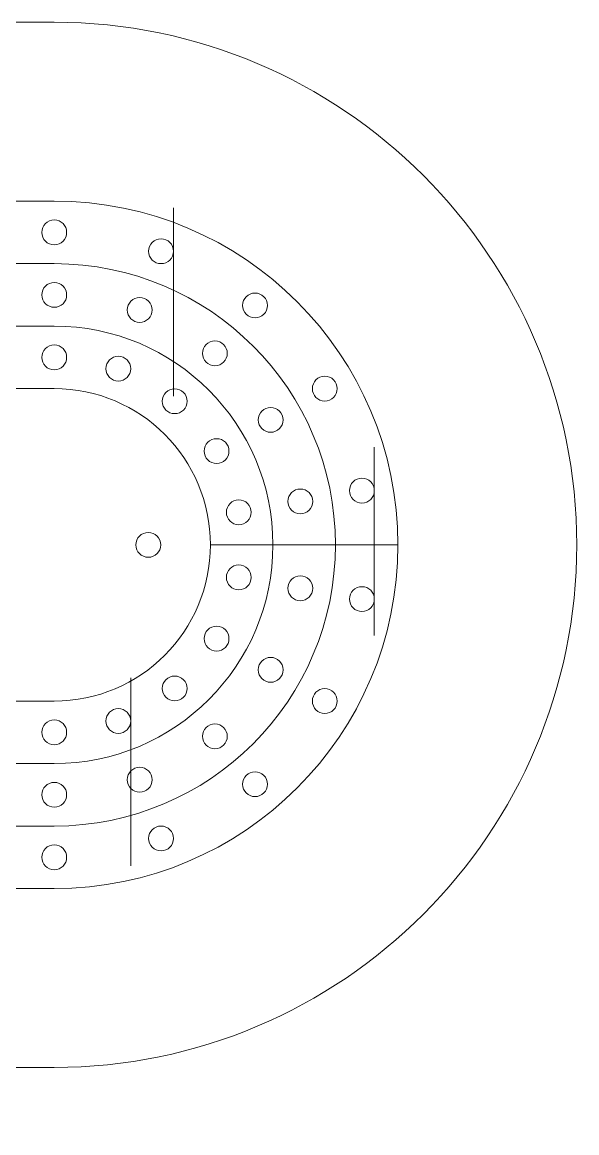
# Model space of a CAD drawing. Header units: centimetres. Extents: x 5.4 to 39.5, y -23.4 to 2.5.
# Drawn here: x 33.35 to 39.55, y -9.91 to 2.5 of the extents above; entities that cross this region are included whole.
import ezdxf

# ---------------------------------------------------------------- set-up
doc = ezdxf.new("R2010")
doc.units = ezdxf.units.CM
doc.header["$MEASUREMENT"] = 0
doc.layers.add('layer 1', color=7, linetype='Continuous')

msp = doc.modelspace()

# ---------------------------------------------------------------- linework, layer by layer
at = {"layer": 'layer 1', "color": 250, "lineweight": 20}
msp.add_open_spline([(5.77429, 2.5036), (5.77429, 2.5036), (33.70361, 2.5036), (33.70361, 2.5036), (33.70361, 2.5036), (36.92047, 2.5036), (39.54537, -0.1213), (39.54537, -3.33816), (39.54537, -3.33816), (39.54537, -6.55502), (36.92047, -9.17992), (33.70361, -9.17992), (33.70361, -9.17992), (33.70361, -9.17992), (10.42046, -9.17992), (10.42046, -9.17992), (10.42046, -9.17992), (7.86116, -9.17992), (5.77429, -7.09305), (5.77429, -4.53375), (5.77429, -4.53375), (5.77429, -4.53375), (5.77429, 2.5036), (5.77429, 2.5036)], degree=3, knots=[0, 0, 0, 0, 0.14285714, 0.14285714, 0.14285714, 0.14285714, 0.28571429, 0.28571429, 0.28571429, 0.28571429, 0.42857143, 0.42857143, 0.42857143, 0.42857143, 0.57142857, 0.57142857, 0.57142857, 0.57142857, 0.71428571, 0.71428571, 0.71428571, 0.71428571, 1, 1, 1, 1], dxfattribs=at)
at = {"layer": 'layer 1', "lineweight": 9}
for points, knots in [([(35.03704, -0.05627), (35.03704, 0.02044), (34.97485, 0.08263), (34.89813, 0.08263), (34.89813, 0.08263), (34.82141, 0.08263), (34.75922, 0.02044), (34.75922, -0.05627), (34.75922, -0.05627), (34.75922, -0.13299), (34.82141, -0.19518), (34.89813, -0.19518), (34.89813, -0.19518), (34.97485, -0.19518), (35.03704, -0.13299), (35.03704, -0.05628), (35.03704, 2.24502), (35.03704, -4.65887), (35.03704, -0.05627)], [0, 0, 0, 0, 0.2, 0.2, 0.2, 0.2, 0.4, 0.4, 0.4, 0.4, 0.6, 0.6, 0.6, 0.6, 1, 1, 1, 1.00001, 1.00001, 1.00001, 1.00001]), ([(33.70362, -7.1799), (35.82536, -7.1799), (37.54537, -5.4599), (37.54537, -3.33816), (37.54537, -3.33816), (37.54538, -1.21642), (35.82538, 0.50359), (33.70364, 0.5036)], [0, 0, 0, 0, 0.33333333, 0.33333333, 0.33333333, 0.33333333, 1, 1, 1, 1]), ([(33.84253, 0.15435), (33.84253, 0.23107), (33.78034, 0.29326), (33.70362, 0.29326), (33.70362, 0.29326), (33.62691, 0.29326), (33.56472, 0.23107), (33.56472, 0.15435), (33.56472, 0.15435), (33.56472, 0.07763), (33.62691, 0.01544), (33.70362, 0.01544), (33.70362, 0.01544), (33.78034, 0.01544), (33.84253, 0.07763), (33.84253, 0.15435)], [0, 0, 0, 0, 0.2, 0.2, 0.2, 0.2, 0.4, 0.4, 0.4, 0.4, 0.6, 0.6, 0.6, 0.6, 1, 1, 1, 1]), ([(33.70362, -6.4814), (35.43959, -6.4814), (36.84687, -5.07412), (36.84687, -3.33816), (36.84687, -3.33816), (36.84688, -1.60219), (35.43961, -0.19491), (33.70364, -0.1949)], [0, 0, 0, 0, 0.33333333, 0.33333333, 0.33333333, 0.33333333, 1, 1, 1, 1]), ([(33.84253, -0.54415), (33.84253, -0.46743), (33.78034, -0.40524), (33.70362, -0.40524), (33.70362, -0.40524), (33.62691, -0.40524), (33.56472, -0.46743), (33.56472, -0.54415), (33.56472, -0.54415), (33.56472, -0.62087), (33.62691, -0.68306), (33.70362, -0.68306), (33.70362, -0.68306), (33.78034, -0.68306), (33.84253, -0.62087), (33.84253, -0.54415)], [0, 0, 0, 0, 0.2, 0.2, 0.2, 0.2, 0.4, 0.4, 0.4, 0.4, 0.6, 0.6, 0.6, 0.6, 1, 1, 1, 1]), ([(37.28197, -2.73168), (37.28197, -2.65497), (37.21978, -2.59278), (37.14307, -2.59278), (37.14307, -2.59278), (37.06635, -2.59278), (37.00416, -2.65497), (37.00416, -2.73168), (37.00416, -2.73168), (37.00416, -2.8084), (37.06635, -2.87059), (37.14306, -2.87059), (37.14306, -2.87059), (37.21978, -2.87059), (37.28197, -2.8084), (37.28197, -2.73169), (37.28197, -0.43039), (37.28197, -7.33428), (37.28197, -2.73168)], [0, 0, 0, 0, 0.2, 0.2, 0.2, 0.2, 0.4, 0.4, 0.4, 0.4, 0.6, 0.6, 0.6, 0.6, 1, 1, 1, 1.00001, 1.00001, 1.00001, 1.00001]), ([(34.79813, -0.71265), (34.79813, -0.63593), (34.73594, -0.57374), (34.65923, -0.57374), (34.65923, -0.57374), (34.58251, -0.57374), (34.52032, -0.63593), (34.52032, -0.71265), (34.52032, -0.71265), (34.52032, -0.78936), (34.58251, -0.85156), (34.65923, -0.85156), (34.65923, -0.85156), (34.73594, -0.85156), (34.79813, -0.78937), (34.79813, -0.71265)], [0, 0, 0, 0, 0.2, 0.2, 0.2, 0.2, 0.4, 0.4, 0.4, 0.4, 0.6, 0.6, 0.6, 0.6, 1, 1, 1, 1]), ([(36.08747, -0.66274), (36.08747, -0.58602), (36.02528, -0.52383), (35.94856, -0.52383), (35.94856, -0.52383), (35.87184, -0.52383), (35.80965, -0.58602), (35.80965, -0.66274), (35.80965, -0.66274), (35.80965, -0.73946), (35.87184, -0.80165), (35.94856, -0.80165), (35.94856, -0.80165), (36.02527, -0.80165), (36.08747, -0.73946), (36.08747, -0.66274)], [0, 0, 0, 0, 0.2, 0.2, 0.2, 0.2, 0.4, 0.4, 0.4, 0.4, 0.6, 0.6, 0.6, 0.6, 1, 1, 1, 1]), ([(33.70362, -5.7829), (35.05382, -5.7829), (36.14837, -4.68835), (36.14837, -3.33816), (36.14837, -3.33816), (36.14838, -1.98796), (35.05383, -0.89341), (33.70364, -0.8934)], [0, 0, 0, 0, 0.33333333, 0.33333333, 0.33333333, 0.33333333, 1, 1, 1, 1]), ([(33.84253, -1.24265), (33.84253, -1.16593), (33.78034, -1.10374), (33.70362, -1.10374), (33.70362, -1.10374), (33.62691, -1.10374), (33.56472, -1.16593), (33.56472, -1.24265), (33.56472, -1.24265), (33.56472, -1.31937), (33.62691, -1.38156), (33.70362, -1.38156), (33.70362, -1.38156), (33.78034, -1.38156), (33.84253, -1.31937), (33.84253, -1.24265)], [0, 0, 0, 0, 0.2, 0.2, 0.2, 0.2, 0.4, 0.4, 0.4, 0.4, 0.6, 0.6, 0.6, 0.6, 1, 1, 1, 1]), ([(35.63848, -1.19782), (35.63848, -1.12111), (35.57629, -1.05891), (35.49957, -1.05891), (35.49957, -1.05891), (35.42285, -1.05891), (35.36066, -1.1211), (35.36066, -1.19782), (35.36066, -1.19782), (35.36066, -1.27454), (35.42285, -1.33673), (35.49957, -1.33673), (35.49957, -1.33673), (35.57629, -1.33673), (35.63848, -1.27454), (35.63848, -1.19782)], [0, 0, 0, 0, 0.2, 0.2, 0.2, 0.2, 0.4, 0.4, 0.4, 0.4, 0.6, 0.6, 0.6, 0.6, 1, 1, 1, 1]), ([(34.55923, -1.36903), (34.55923, -1.29231), (34.49704, -1.23012), (34.42033, -1.23012), (34.42033, -1.23012), (34.34361, -1.23012), (34.28142, -1.29231), (34.28142, -1.36902), (34.28142, -1.36902), (34.28142, -1.44574), (34.34361, -1.50793), (34.42033, -1.50793), (34.42033, -1.50793), (34.49704, -1.50793), (34.55923, -1.44574), (34.55923, -1.36903)], [0, 0, 0, 0, 0.2, 0.2, 0.2, 0.2, 0.4, 0.4, 0.4, 0.4, 0.6, 0.6, 0.6, 0.6, 1, 1, 1, 1]), ([(36.86712, -1.5919), (36.86712, -1.51518), (36.80493, -1.45299), (36.72822, -1.45299), (36.72822, -1.45299), (36.6515, -1.45299), (36.58931, -1.51518), (36.58931, -1.5919), (36.58931, -1.5919), (36.58931, -1.66862), (36.6515, -1.73081), (36.72822, -1.73081), (36.72822, -1.73081), (36.80493, -1.73081), (36.86712, -1.66862), (36.86712, -1.5919)], [0, 0, 0, 0, 0.2, 0.2, 0.2, 0.2, 0.4, 0.4, 0.4, 0.4, 0.6, 0.6, 0.6, 0.6, 1, 1, 1, 1]), ([(33.70362, -5.0844), (34.66805, -5.0844), (35.44987, -4.30258), (35.44987, -3.33815), (35.44987, -3.33815), (35.44988, -2.37373), (34.66806, -1.59191), (33.70363, -1.5919)], [0, 0, 0, 0, 0.33333333, 0.33333333, 0.33333333, 0.33333333, 1, 1, 1, 1]), ([(35.18949, -1.7329), (35.18949, -1.65619), (35.1273, -1.594), (35.05059, -1.594), (35.05059, -1.594), (34.97387, -1.594), (34.91168, -1.65619), (34.91168, -1.7329), (34.91168, -1.7329), (34.91168, -1.80962), (34.97387, -1.87181), (35.05058, -1.87181), (35.05058, -1.87181), (35.1273, -1.87181), (35.18949, -1.80962), (35.18949, -1.7329)], [0, 0, 0, 0, 0.2, 0.2, 0.2, 0.2, 0.4, 0.4, 0.4, 0.4, 0.6, 0.6, 0.6, 0.6, 1, 1, 1, 1]), ([(36.26221, -1.94115), (36.26221, -1.86443), (36.20001, -1.80224), (36.1233, -1.80224), (36.1233, -1.80224), (36.04658, -1.80224), (35.98439, -1.86443), (35.98439, -1.94115), (35.98439, -1.94115), (35.98439, -2.01787), (36.04658, -2.08006), (36.1233, -2.08006), (36.1233, -2.08006), (36.20001, -2.08006), (36.26221, -2.01787), (36.26221, -1.94115)], [0, 0, 0, 0, 0.2, 0.2, 0.2, 0.2, 0.4, 0.4, 0.4, 0.4, 0.6, 0.6, 0.6, 0.6, 1, 1, 1, 1]), ([(35.65729, -2.2904), (35.65729, -2.21368), (35.5951, -2.15149), (35.51838, -2.15149), (35.51838, -2.15149), (35.44166, -2.15149), (35.37947, -2.21368), (35.37947, -2.2904), (35.37947, -2.2904), (35.37947, -2.36712), (35.44166, -2.42931), (35.51838, -2.42931), (35.51838, -2.42931), (35.5951, -2.42931), (35.65729, -2.36712), (35.65729, -2.2904)], [0, 0, 0, 0, 0.2, 0.2, 0.2, 0.2, 0.4, 0.4, 0.4, 0.4, 0.6, 0.6, 0.6, 0.6, 1, 1, 1, 1]), ([(36.59408, -2.85298), (36.59408, -2.77626), (36.53189, -2.71407), (36.45518, -2.71407), (36.45518, -2.71407), (36.37846, -2.71407), (36.31627, -2.77626), (36.31627, -2.85298), (36.31627, -2.85298), (36.31627, -2.92969), (36.37846, -2.99188), (36.45518, -2.99188), (36.45518, -2.99188), (36.53189, -2.99188), (36.59408, -2.92969), (36.59408, -2.85298)], [0, 0, 0, 0, 0.2, 0.2, 0.2, 0.2, 0.4, 0.4, 0.4, 0.4, 0.6, 0.6, 0.6, 0.6, 1, 1, 1, 1]), ([(35.90619, -2.97427), (35.90619, -2.89755), (35.844, -2.83536), (35.76729, -2.83536), (35.76729, -2.83536), (35.69057, -2.83536), (35.62838, -2.89755), (35.62838, -2.97427), (35.62838, -2.97427), (35.62838, -3.05099), (35.69057, -3.11318), (35.76729, -3.11318), (35.76729, -3.11318), (35.844, -3.11318), (35.90619, -3.05099), (35.90619, -2.97427)], [0, 0, 0, 0, 0.2, 0.2, 0.2, 0.2, 0.4, 0.4, 0.4, 0.4, 0.6, 0.6, 0.6, 0.6, 1, 1, 1, 1]), ([(34.55923, -5.30727), (34.55923, -5.23056), (34.49704, -5.16837), (34.42033, -5.16837), (34.42033, -5.16837), (34.34361, -5.16837), (34.28142, -5.23056), (34.28142, -5.30727), (34.28142, -5.30727), (34.28142, -5.38399), (34.34361, -5.44618), (34.42033, -5.44618), (34.42033, -5.44618), (34.49704, -5.44618), (34.55923, -5.38399), (34.55923, -5.30728), (34.55923, -3.00598), (34.55923, -9.90987), (34.55923, -5.30727)], [0, 0, 0, 0, 0.2, 0.2, 0.2, 0.2, 0.4, 0.4, 0.4, 0.4, 0.6, 0.6, 0.6, 0.6, 1, 1, 1, 1.00001, 1.00001, 1.00001, 1.00001]), ([(34.89358, -3.33815), (34.89358, -3.26143), (34.83139, -3.19924), (34.75468, -3.19924), (34.75468, -3.19924), (34.67796, -3.19924), (34.61577, -3.26143), (34.61577, -3.33815), (34.61577, -3.33815), (34.61577, -3.41487), (34.67796, -3.47706), (34.75467, -3.47706), (34.75467, -3.47706), (34.83139, -3.47706), (34.89358, -3.41487), (34.89358, -3.33815)], [0, 0, 0, 0, 0.2, 0.2, 0.2, 0.2, 0.4, 0.4, 0.4, 0.4, 0.6, 0.6, 0.6, 0.6, 1, 1, 1, 1]), ([(35.90619, -3.70203), (35.90619, -3.62531), (35.844, -3.56312), (35.76729, -3.56312), (35.76729, -3.56312), (35.69057, -3.56312), (35.62838, -3.62531), (35.62838, -3.70203), (35.62838, -3.70203), (35.62838, -3.77875), (35.69057, -3.84094), (35.76729, -3.84094), (35.76729, -3.84094), (35.844, -3.84094), (35.90619, -3.77875), (35.90619, -3.70203)], [0, 0, 0, 0, 0.2, 0.2, 0.2, 0.2, 0.4, 0.4, 0.4, 0.4, 0.6, 0.6, 0.6, 0.6, 1, 1, 1, 1]), ([(36.59408, -3.82332), (36.59408, -3.74661), (36.53189, -3.68442), (36.45518, -3.68442), (36.45518, -3.68442), (36.37846, -3.68442), (36.31627, -3.74661), (36.31627, -3.82332), (36.31627, -3.82332), (36.31627, -3.90004), (36.37846, -3.96223), (36.45518, -3.96223), (36.45518, -3.96223), (36.53189, -3.96223), (36.59408, -3.90004), (36.59408, -3.82332)], [0, 0, 0, 0, 0.2, 0.2, 0.2, 0.2, 0.4, 0.4, 0.4, 0.4, 0.6, 0.6, 0.6, 0.6, 1, 1, 1, 1]), ([(37.28197, -3.94462), (37.28197, -3.8679), (37.21978, -3.80571), (37.14307, -3.80571), (37.14307, -3.80571), (37.06635, -3.80571), (37.00416, -3.8679), (37.00416, -3.94462), (37.00416, -3.94462), (37.00416, -4.02133), (37.06635, -4.08352), (37.14306, -4.08352), (37.14306, -4.08352), (37.21978, -4.08352), (37.28197, -4.02133), (37.28197, -3.94462)], [0, 0, 0, 0, 0.2, 0.2, 0.2, 0.2, 0.4, 0.4, 0.4, 0.4, 0.6, 0.6, 0.6, 0.6, 1, 1, 1, 1]), ([(35.65729, -4.3859), (35.65729, -4.30918), (35.5951, -4.24699), (35.51838, -4.24699), (35.51838, -4.24699), (35.44166, -4.24699), (35.37947, -4.30918), (35.37947, -4.3859), (35.37947, -4.3859), (35.37947, -4.46262), (35.44166, -4.52481), (35.51838, -4.52481), (35.51838, -4.52481), (35.5951, -4.52481), (35.65729, -4.46262), (35.65729, -4.3859)], [0, 0, 0, 0, 0.2, 0.2, 0.2, 0.2, 0.4, 0.4, 0.4, 0.4, 0.6, 0.6, 0.6, 0.6, 1, 1, 1, 1]), ([(36.26221, -4.73515), (36.26221, -4.65843), (36.20001, -4.59624), (36.1233, -4.59624), (36.1233, -4.59624), (36.04658, -4.59624), (35.98439, -4.65843), (35.98439, -4.73515), (35.98439, -4.73515), (35.98439, -4.81187), (36.04658, -4.87406), (36.1233, -4.87406), (36.1233, -4.87406), (36.20001, -4.87406), (36.26221, -4.81187), (36.26221, -4.73515)], [0, 0, 0, 0, 0.2, 0.2, 0.2, 0.2, 0.4, 0.4, 0.4, 0.4, 0.6, 0.6, 0.6, 0.6, 1, 1, 1, 1]), ([(35.18949, -4.9434), (35.18949, -4.86668), (35.1273, -4.80449), (35.05059, -4.80449), (35.05059, -4.80449), (34.97387, -4.80449), (34.91168, -4.86668), (34.91168, -4.9434), (34.91168, -4.9434), (34.91168, -5.02011), (34.97387, -5.0823), (35.05058, -5.0823), (35.05058, -5.0823), (35.1273, -5.0823), (35.18949, -5.02011), (35.18949, -4.9434)], [0, 0, 0, 0, 0.2, 0.2, 0.2, 0.2, 0.4, 0.4, 0.4, 0.4, 0.6, 0.6, 0.6, 0.6, 1, 1, 1, 1]), ([(36.86712, -5.0844), (36.86712, -5.00768), (36.80493, -4.94549), (36.72822, -4.94549), (36.72822, -4.94549), (36.6515, -4.94549), (36.58931, -5.00768), (36.58931, -5.0844), (36.58931, -5.0844), (36.58931, -5.16112), (36.6515, -5.22331), (36.72822, -5.22331), (36.72822, -5.22331), (36.80493, -5.22331), (36.86712, -5.16112), (36.86712, -5.0844)], [0, 0, 0, 0, 0.2, 0.2, 0.2, 0.2, 0.4, 0.4, 0.4, 0.4, 0.6, 0.6, 0.6, 0.6, 1, 1, 1, 1]), ([(33.84253, -5.43365), (33.84253, -5.35693), (33.78034, -5.29474), (33.70362, -5.29474), (33.70362, -5.29474), (33.62691, -5.29474), (33.56472, -5.35693), (33.56472, -5.43365), (33.56472, -5.43365), (33.56472, -5.51037), (33.62691, -5.57256), (33.70362, -5.57256), (33.70362, -5.57256), (33.78034, -5.57256), (33.84253, -5.51037), (33.84253, -5.43365)], [0, 0, 0, 0, 0.2, 0.2, 0.2, 0.2, 0.4, 0.4, 0.4, 0.4, 0.6, 0.6, 0.6, 0.6, 1, 1, 1, 1]), ([(35.63848, -5.47848), (35.63848, -5.40176), (35.57629, -5.33957), (35.49957, -5.33957), (35.49957, -5.33957), (35.42285, -5.33957), (35.36066, -5.40176), (35.36066, -5.47848), (35.36066, -5.47848), (35.36066, -5.55519), (35.42285, -5.61739), (35.49957, -5.61739), (35.49957, -5.61739), (35.57629, -5.61739), (35.63848, -5.5552), (35.63848, -5.47848)], [0, 0, 0, 0, 0.2, 0.2, 0.2, 0.2, 0.4, 0.4, 0.4, 0.4, 0.6, 0.6, 0.6, 0.6, 1, 1, 1, 1]), ([(34.79813, -5.96365), (34.79813, -5.88694), (34.73594, -5.82474), (34.65923, -5.82474), (34.65923, -5.82474), (34.58251, -5.82474), (34.52032, -5.88693), (34.52032, -5.96365), (34.52032, -5.96365), (34.52032, -6.04037), (34.58251, -6.10256), (34.65923, -6.10256), (34.65923, -6.10256), (34.73594, -6.10256), (34.79813, -6.04037), (34.79813, -5.96365)], [0, 0, 0, 0, 0.2, 0.2, 0.2, 0.2, 0.4, 0.4, 0.4, 0.4, 0.6, 0.6, 0.6, 0.6, 1, 1, 1, 1]), ([(36.08747, -6.01356), (36.08747, -5.93684), (36.02528, -5.87465), (35.94856, -5.87465), (35.94856, -5.87465), (35.87184, -5.87465), (35.80965, -5.93684), (35.80965, -6.01356), (35.80965, -6.01356), (35.80965, -6.09028), (35.87184, -6.15247), (35.94856, -6.15247), (35.94856, -6.15247), (36.02527, -6.15247), (36.08747, -6.09028), (36.08747, -6.01356)], [0, 0, 0, 0, 0.2, 0.2, 0.2, 0.2, 0.4, 0.4, 0.4, 0.4, 0.6, 0.6, 0.6, 0.6, 1, 1, 1, 1]), ([(33.84253, -6.13215), (33.84253, -6.05543), (33.78034, -5.99324), (33.70362, -5.99324), (33.70362, -5.99324), (33.62691, -5.99324), (33.56472, -6.05543), (33.56472, -6.13215), (33.56472, -6.13215), (33.56472, -6.20887), (33.62691, -6.27106), (33.70362, -6.27106), (33.70362, -6.27106), (33.78034, -6.27106), (33.84253, -6.20887), (33.84253, -6.13215)], [0, 0, 0, 0, 0.2, 0.2, 0.2, 0.2, 0.4, 0.4, 0.4, 0.4, 0.6, 0.6, 0.6, 0.6, 1, 1, 1, 1]), ([(35.03704, -6.62003), (35.03704, -6.54331), (34.97485, -6.48112), (34.89813, -6.48112), (34.89813, -6.48112), (34.82141, -6.48112), (34.75922, -6.54331), (34.75922, -6.62003), (34.75922, -6.62003), (34.75922, -6.69674), (34.82141, -6.75893), (34.89813, -6.75893), (34.89813, -6.75893), (34.97485, -6.75893), (35.03704, -6.69674), (35.03704, -6.62003)], [0, 0, 0, 0, 0.2, 0.2, 0.2, 0.2, 0.4, 0.4, 0.4, 0.4, 0.6, 0.6, 0.6, 0.6, 1, 1, 1, 1]), ([(33.84253, -6.83065), (33.84253, -6.75393), (33.78034, -6.69174), (33.70362, -6.69174), (33.70362, -6.69174), (33.62691, -6.69174), (33.56472, -6.75393), (33.56472, -6.83065), (33.56472, -6.83065), (33.56472, -6.90737), (33.62691, -6.96956), (33.70362, -6.96956), (33.70362, -6.96956), (33.78034, -6.96956), (33.84253, -6.90737), (33.84253, -6.83065)], [0, 0, 0, 0, 0.2, 0.2, 0.2, 0.2, 0.4, 0.4, 0.4, 0.4, 0.6, 0.6, 0.6, 0.6, 1, 1, 1, 1])]:
    msp.add_open_spline(points, degree=3, knots=knots, dxfattribs=at)
for points in [[(10.94929, 0.5036), (10.94929, 0.5036), (33.70362, 0.5036), (33.70362, 0.5036)], [(10.94929, -0.1949), (10.94929, -0.1949), (33.70362, -0.1949), (33.70362, -0.1949)], [(10.94929, -0.8934), (10.94929, -0.8934), (33.70362, -0.8934), (33.70362, -0.8934)], [(10.94929, -1.5919), (10.94929, -1.5919), (33.70362, -1.5919), (33.70362, -1.5919)], [(35.44987, -3.33815), (35.44987, -3.33815), (37.54537, -3.33815), (37.54537, -3.33815)], [(10.42046, -5.0844), (10.42046, -5.0844), (33.70362, -5.0844), (33.70362, -5.0844)], [(10.42046, -5.7829), (10.42046, -5.7829), (33.70362, -5.7829), (33.70362, -5.7829)], [(10.42046, -6.4814), (10.42046, -6.4814), (33.70362, -6.4814), (33.70362, -6.4814)], [(10.42046, -7.1799), (10.42046, -7.1799), (33.70362, -7.1799), (33.70362, -7.1799)]]:
    msp.add_open_spline(points, degree=3, dxfattribs=at)

doc.saveas('drawing.dxf')
